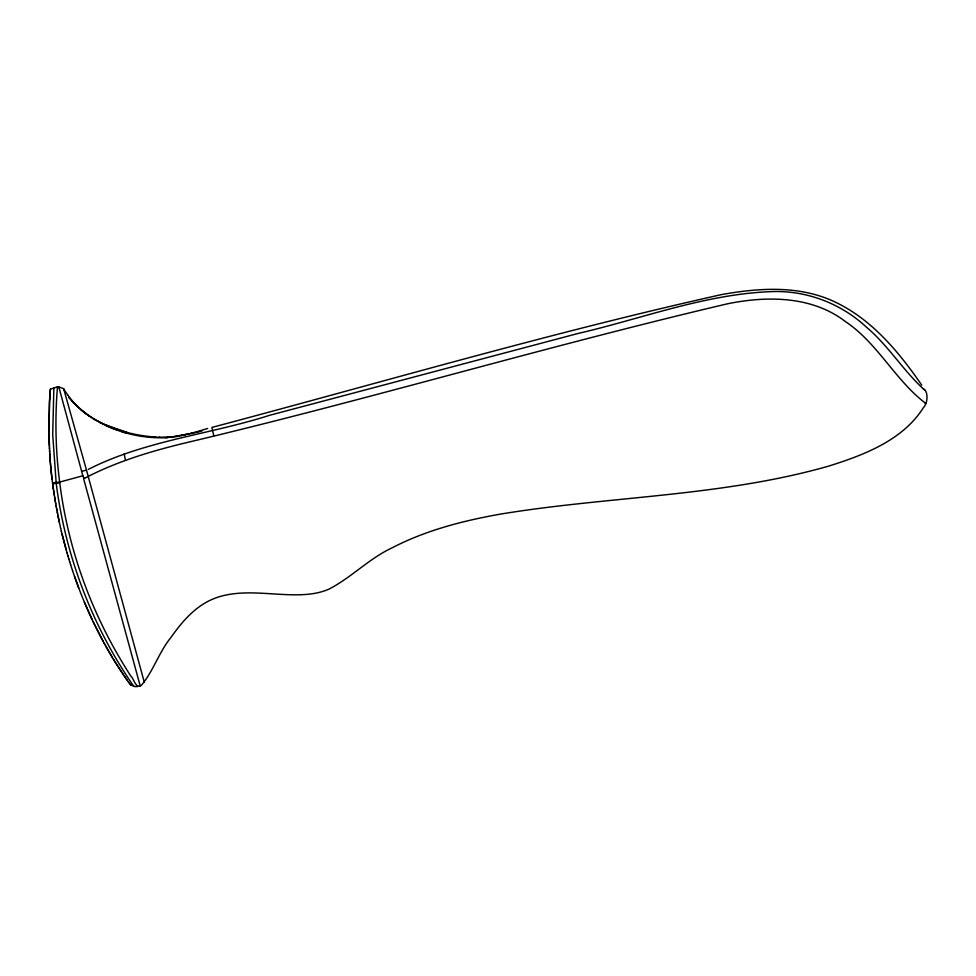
<?xml version="1.0" encoding="UTF-8"?>
<svg xmlns="http://www.w3.org/2000/svg" width="976" height="976" viewBox="0 0 976 976"><rect width="100%" height="100%" fill="white"/><g stroke="black" fill="none" stroke-linecap="round" stroke-linejoin="round"><path stroke-width="1.46" d="M49.434 403.125L48.946 437.565M49.617 399.965L48.812 429.452L49.983 457.903M49.459 402.685L49.703 398.55M49.642 399.623L50.41 389.204L57.816 386.679M50.41 389.241L50.349 389.949M49.727 398.245L49.898 395.792M53.863 387.997L52.716 434.613L56.181 483.108L52.619 483.486L53.021 482.815M49.959 394.902L50.325 390.351M57.486 386.752C54.9 417.887 55.547 449.277 59.426 480.277C66.978 542.973 87.852 603.949 119.914 658.336C123.403 664.29 127.014 670.183 130.747 676.002C134.237 678.918 135.335 688.836 141.154 685.542C153.171 671.598 159.003 652.078 170.922 637.474C182.097 621.566 195.59 605.84 214.147 598.532C236.229 589.943 260.555 593.445 283.577 594.494C298.839 595.177 314.919 595.348 329.156 589.04C351.519 577.402 369.27 558.418 392.303 547.743C425.719 530.371 462.551 520.916 499.419 514.279C608.817 496.113 721.41 496.723 828.612 466.125C863.919 455.023 902.641 440.42 923.369 407.724C927.871 403.149 927.956 393.389 924.943 389.997M88.34 469.371C145.046 440.493 209.657 434.54 269.632 415.3L578.048 333.475C643.038 318.444 707.051 293.3 774.444 291.531C808.226 290.946 841.629 304.085 866.334 327.07C887.965 345.248 902.776 369.904 923.418 388.96M925.748 403.405C895.285 380.384 877.79 343.235 845.558 321.665C812.13 295.911 767.295 295.74 727.791 303.731C545.523 346.492 365.89 400.306 183.61 443.336C149.926 451.583 116.339 461.697 85.595 477.789M176.68 436.492L191.516 433.32L207.656 428.476M85.168 477.911L84.302 478.142M59.146 388.094L82.838 475.776L59.646 482.083L52.777 482.839M201.873 431.014L198.348 431.929M83.973 478.228L82.838 475.776M83.533 478.35L140.19 685.884M197.847 432.063L174.387 436.553M81.642 471.323L86.51 470.151L144.363 682.517M137.677 686.555L135.115 686.628L130.564 684.871M191.76 433.527L192.467 433.356M181.316 435.662L181.975 435.528M184.549 435.028L185.233 434.906M177.327 436.382L165.395 437.748M177.461 436.174L178.083 436.089M175.619 436.418L176.229 436.333M172.118 437.138L170.251 437.346M59.731 482.937L52.655 483.706L53.265 488.049M174.375 436.553L168.897 437.016M170.068 436.943L171.251 436.845M166.591 437.663L167.811 437.577M168.885 437.016L159.454 437.211M165.383 437.748C133.114 438.785 99.393 427.659 76.03 404.955M159.442 437.211L155.025 437.028M58.06 386.691L63.452 388.619L67.942 395.317M155.013 437.028C131.504 435.345 107.994 428.403 88.243 415.349M126.843 432.356L105.371 424.792M124.538 432.466L125.88 432.868M121.878 431.636L123.208 432.051M115.924 429.574L116.608 429.818M114.558 429.062L112.533 428.269M111.862 428L106.14 425.536M103.188 423.791L103.907 424.133M101.016 422.754L101.736 423.108M99.54 422.279L100.272 422.657M925.675 403.369L925.016 403.003M97.234 420.802L98.015 421.217M93.391 418.631L94.147 419.07M95.55 420.058L93.208 418.643M88.218 415.337L80.825 409.737M87.84 415.068L88.889 415.813M923.76 389.204L924.65 389.814L923.308 388.863M86.254 413.958L84.522 412.677M85.766 413.543L83.106 411.433M82.252 410.92L82.997 411.506M80.117 409.139L72.761 402.075M80.703 409.395L81.496 410.079M73.212 401.917L76.018 404.942M75.445 404.357L73.81 402.6M71.858 401.099L72.297 401.575L68.796 397.561M73.2 401.917L67.942 395.317M133.553 685.994C92.098 626.055 65.38 555.673 56.193 483.279M130.821 685.237L129.942 684.005M130.394 684.64L128.661 682.236M128.332 681.785L129.125 682.871M128.49 681.992L125.465 677.686M921.722 385.142C897.993 350.567 869.457 316.517 829.978 299.717C795.586 285.358 757.01 288.164 721.154 294.667C549.915 332.926 381.409 382.446 211.865 427.439L213.744 435.674M127.246 680.235L126.404 679.028M124.952 676.954L126.136 678.637M125.196 677.295L117.254 665.327M123.903 675.429L124.44 676.209M122.805 673.818L123.366 674.636M122.244 672.976C101.065 641.342 84.57 606.657 72.529 570.557M116.681 664.449L114.558 661.057M113.094 658.666L113.826 659.874M112.362 657.458L105.689 645.99M104.2 643.294L104.944 644.648M103.102 641.244L93.074 621.59M91.927 619.15L84.375 602.143M78.702 587.93L74.518 576.401M72.529 570.582L70.577 564.567M69.625 561.566L70.626 564.726M68.71 558.553L69.699 561.786M67.808 555.539L68.784 558.833M66.917 552.526L67.893 555.856M64.026 389.997L63.721 388.899L86.51 470.151M67.027 552.88L62.061 534.25M66.148 549.817L61.329 531.176M59.097 387.923L58.804 386.801M124.196 453.938L125.453 460.33M60.61 528.101L61.354 531.31M60.622 528.211L57.852 515.279M59.243 521.989L55.62 503.165M57.206 511.961L57.535 513.62M56.596 508.642L56.901 510.302M55.998 505.312L56.291 506.971M55.705 503.64L54.022 493.112M55.351 501.591L55.486 502.372M55.095 500.005L55.229 500.798M54.839 498.431L54.973 499.224M54.595 496.857L54.717 497.638M54.241 494.564L54.351 495.283M53.912 492.392L54.107 493.685M53.802 491.672L53.985 492.904M53.582 490.22L53.863 492.111M53.448 489.244L53.631 490.525M53.314 488.39L53.473 489.501M53.375 488.769L52.948 485.841M52.753 484.425L52.85 485.157M52.606 483.401L51.899 477.898M52.033 479.009L51.716 476.276M51.618 475.471L51.813 477.118M51.655 475.702L51.277 472.25M51.533 474.665L51.362 473.055M51.338 472.738L50.715 466.406M51.106 470.639L51.191 471.445M51.033 469.834L50.423 463.222M50.606 465.345L50.288 461.648M50.166 460.111L50.349 462.368M50.044 458.622L50.215 460.879M49.935 457.171L50.105 459.391M49.874 456.414L49.678 453.462M49.495 450.509L49.581 451.986M49.325 447.557L49.41 449.033M49.264 446.093L48.983 438.956"/></g></svg>
